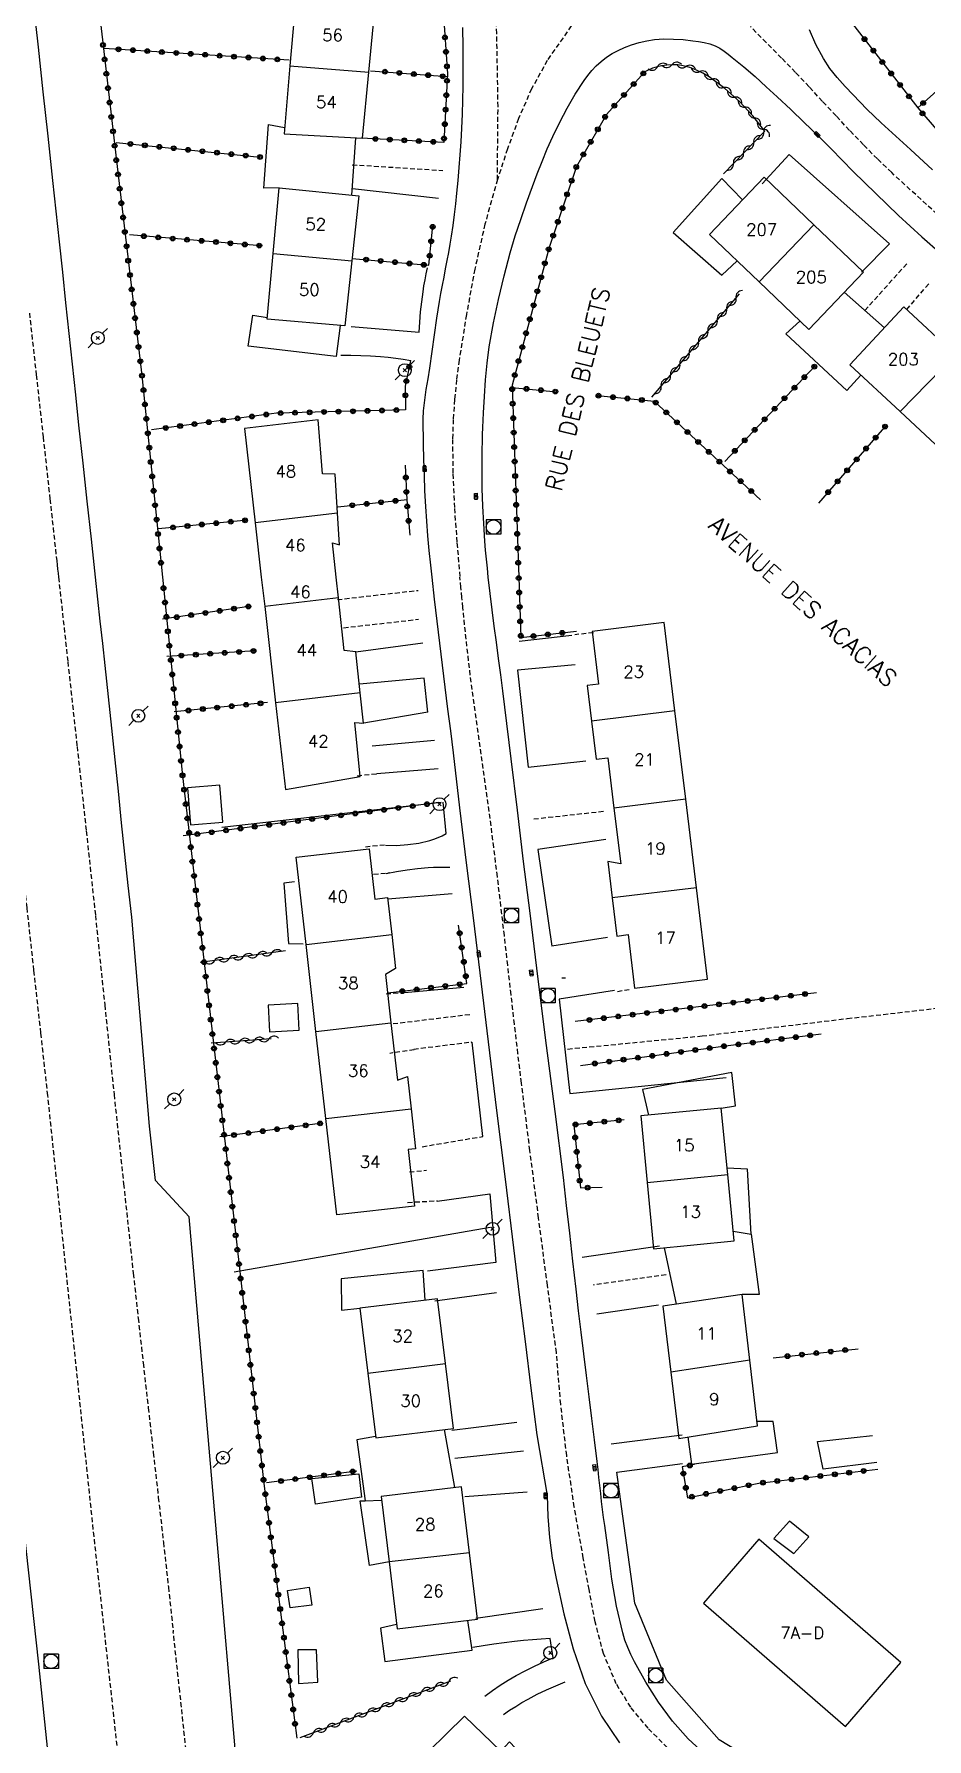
# Model space of a CAD drawing. Header units: millimetres. Extents: x 169000 to 170000, y 125999 to 127000.
# Drawn here: x 169599.2 to 169691.7, y 126550.6 to 126727.3 of the extents above; entities that cross this region are included whole.
import ezdxf
from ezdxf.enums import TextEntityAlignment as Align

# ---------------------------------------------------------------- set-up
doc = ezdxf.new("R2010")
doc.units = ezdxf.units.MM
doc.linetypes.add('DASHED', pattern=[0.75, 0.5, -0.25])
doc.layers.get('0').update_dxf_attribs({"linetype": 'CONTINUOUS'})
for name, color, linetype in [('W0001', 6, 'DASHED'), ('W0008', 7, 'CONTINUOUS'), ('W0014', 7, 'CONTINUOUS'), ('W0017', 7, 'CONTINUOUS'), ('W0070', 7, 'DASHED'), ('W0101', 7, 'CONTINUOUS'), ('W0104', 1, 'CONTINUOUS'), ('W0112', 1, 'DASHED'), ('W0310', 3, 'CONTINUOUS'), ('W0323', 7, 'CONTINUOUS'), ('W0330', 7, 'CONTINUOUS'), ('W0333', 7, 'CONTINUOUS'), ('W0401', 7, 'CONTINUOUS'), ('W0420', 7, 'CONTINUOUS'), ('W0473', 7, 'CONTINUOUS'), ('W0989', 7, 'CONTINUOUS'), ('W0991', 7, 'CONTINUOUS'), ('W1102', 7, 'CONTINUOUS')]:
    doc.layers.add(name, color=color, linetype=linetype)
doc.styles.get("Standard").update_dxf_attribs({"font": 'romans.shx', "width": 0.85})

# ---------------------------------------------------------------- blocks, each defined once
blk = doc.blocks.new('T401')
for p, q in [((-0.3, 0.3), (0, 0.3)), ((-0.3, -0.25), (-0.3, 0.3)), ((-0.3, 0.15), (0, 0.15)), ((-0.3, 0), (0, 0)), ((0, 0.3), (0, -0.25)), ((-0.3, -0.15), (0, -0.15)), ((-0.3, -0.25), (-0.3, -0.3)), ((-0.3, -0.3), (0, -0.3)), ((0, -0.3), (0, -0.25))]:
    blk.add_line(p, q)
blk = doc.blocks.new('T420')
for p, q in [((0.75, 0.75), (-0.75, 0.75)), ((-0.75, 0.75), (-0.75, -0.75)), ((0.75, 0.75), (0.75, -0.75)), ((0.75, -0.75), (-0.75, -0.75))]:
    blk.add_line(p, q)
blk.add_ellipse((0, 0), major_axis=(-0.53, 0.53), ratio=1, start_param=3.926991, end_param=10.210176)
blk = doc.blocks.new('T473')
for p, q in [((-0.166667, 0.166667), (0.166667, -0.166667)), ((-0.166667, -0.166667), (0.166667, 0.166667)), ((0.500001, 0.500001), (1.000002, 1.000002)), ((-1.000002, -1.000002), (-0.500001, -0.500001))]:
    blk.add_line(p, q)
blk.add_ellipse((0, 0), major_axis=(0.471405, 0.471405), ratio=1, start_param=5.4977871438, end_param=11.780972451)
blk = doc.blocks.new('t323o')
at = {"color": 0, "linetype": 'Continuous'}
for radius in [0.25, 0.15]:
    blk.add_circle((0, 0), radius, dxfattribs=at)
blk = doc.blocks.new('t310o')
at = {"color": 0, "linetype": 'Continuous'}
for centre, start, end in [((-0.5, 0.38), 216.8699, 323.1304), ((0.5, -0.37), 36.8699, 143.1303)]:
    blk.add_arc(centre, 0.625, start, end, dxfattribs=at)

msp = doc.modelspace()

# ---------------------------------------------------------------- linework, layer by layer
at = {"layer": 'W0001'}
for points in [[(169647.25, 126712.21), (169647.32, 126719.78), (169647.19, 126727.35), (169646.85, 126734.92), (169646.32, 126742.47), (169646.02, 126745.62), (169645.64, 126748.76), (169645.2, 126751.89), (169644.72, 126755.01), (169644.23, 126758.13), (169643.75, 126761.25), (169643.3, 126764.37), (169642.9, 126767.51), (169642.36, 126772.2), (169641.86, 126776.9), (169641.4, 126781.61), (169640.98, 126786.32)], [(169663.68, 126737.77), (169660.72, 126734.62), (169657.74, 126731.46), (169654.91, 126728.14), (169652.41, 126724.56), (169650.79, 126721.61), (169649.44, 126718.53), (169648.29, 126715.39), (169647.25, 126712.21)], [(169692.8, 126708.63), (169688.1, 126712.93), (169686.62, 126714.36), (169685.17, 126715.82), (169683.74, 126717.31), (169682.34, 126718.81), (169680.94, 126720.32), (169679.54, 126721.83), (169678.13, 126723.32), (169676.7, 126724.8), (169673.47, 126728.07)], [(169647.25, 126712.21), (169645.96, 126707.6), (169644.91, 126702.93), (169644.04, 126698.22), (169643.29, 126693.5), (169643.02, 126691.46), (169642.81, 126689.41), (169642.67, 126687.35), (169642.6, 126685.29), (169642.64, 126681.71), (169642.8, 126678.13), (169643.06, 126674.56), (169643.37, 126671)], [(169598.76, 126698.38), (169599.47, 126691.96), (169600.18, 126685.54), (169600.89, 126679.12), (169601.59, 126672.7), (169601.64, 126672.27), (169601.69, 126671.85), (169601.73, 126671.42), (169601.78, 126671)], [(169609.33, 126536.5), (169605.46, 126571.57), (169600.67, 126617.28), (169600.67, 126617.28), (169599.95, 126623.77), (169599.23, 126630.27), (169598.52, 126636.76), (169597.8, 126643.25), (169597.42, 126646.72), (169597.03, 126650.19), (169596.63, 126653.66), (169596.24, 126657.12), (169595.84, 126660.59), (169595.46, 126664.06), (169595.08, 126667.53), (169594.72, 126671)], [(169601.78, 126671), (169602.74, 126662.23), (169603.7, 126653.47), (169604.65, 126644.7), (169605.6, 126635.94), (169605.6, 126635.94), (169606.56, 126626.67), (169607.53, 126617.39), (169608.52, 126608.13), (169609.52, 126598.86), (169610.03, 126594.21), (169610.55, 126589.56), (169611.07, 126584.91), (169611.6, 126580.27), (169612.12, 126575.62), (169612.65, 126570.97), (169613.16, 126566.33), (169613.67, 126561.68)], [(169664.85, 126549.7), (169662.86, 126551.7), (169661.07, 126553.89), (169659.57, 126556.3), (169658.24, 126559.45), (169657.37, 126562.75), (169656.75, 126566.08), (169656.15, 126569.37), (169655.21, 126574.65), (169654.43, 126579.96), (169653.81, 126585.29), (169653.36, 126590.64), (169653.37, 126590.64), (169652.43, 126597.62), (169651.52, 126604.6), (169650.62, 126611.58), (169649.75, 126618.57), (169649.38, 126621.62), (169649.02, 126624.68), (169648.67, 126627.73), (169648.32, 126630.79), (169647.97, 126633.85), (169647.62, 126636.9), (169647.25, 126639.96), (169646.88, 126643.01), (169646.5, 126645.99), (169646.09, 126648.96), (169645.67, 126651.93), (169645.25, 126654.91), (169644.83, 126657.88), (169644.44, 126660.86), (169644.09, 126663.84), (169643.77, 126666.82), (169643.67, 126667.87), (169643.57, 126668.91), (169643.47, 126669.96), (169643.37, 126671)], [(169619.8, 126504.38), (169619.56, 126506.45), (169619.33, 126508.53), (169619.1, 126510.61), (169618.87, 126512.68), (169618.21, 126518.81), (169617.56, 126524.93), (169616.91, 126531.05), (169616.27, 126537.18), (169615.63, 126543.31), (169614.99, 126549.43), (169614.34, 126555.55), (169613.67, 126561.68)]]:
    msp.add_lwpolyline(points, dxfattribs=at)
at = {"layer": 'W0008'}
for points in [[(169605.61, 126671), (169605.18, 126674.94), (169604.75, 126678.87), (169604.33, 126682.81), (169603.9, 126686.75), (169603.56, 126689.92), (169603.22, 126693.09), (169602.89, 126696.26), (169602.55, 126699.43), (169602.21, 126702.6), (169601.88, 126705.77), (169601.54, 126708.94), (169601.2, 126712.11), (169600.7, 126716.72), (169600.19, 126721.32), (169599.69, 126725.93), (169599.18, 126730.53)], [(169590.73, 126671), (169591.12, 126667.74), (169591.5, 126664.48), (169591.87, 126661.22), (169592.24, 126657.96), (169593.48, 126647.62), (169594.1, 126640.17), (169590.79, 126639.74), (169593.53, 126614.33), (169596.57, 126587.04), (169599.71, 126558.36), (169601.62, 126540.07), (169601.92, 126533), (169602.1, 126526.73), (169601.92, 126519.31), (169601.32, 126512.29), (169599.36, 126505.55), (169595.13, 126500.81), (169594.8, 126500.78)], [(169623.09, 126514.81), (169615.3, 126604.71), (169615.3, 126604.71), (169615.3, 126604.71), (169615.3, 126604.71), (169611.82, 126608.48), (169611.22, 126614.12), (169609.36, 126635.78), (169609.01, 126639.04), (169608.66, 126642.3), (169608.32, 126645.56), (169607.98, 126648.82), (169607.64, 126652.08), (169607.3, 126655.34), (169606.95, 126658.6), (169606.6, 126661.86), (169606.36, 126664.14), (169606.11, 126666.43), (169605.86, 126668.71), (169605.61, 126671)]]:
    msp.add_lwpolyline(points, dxfattribs=at)
at = {"layer": 'W0014'}
for points in [[(169643.62, 126727.98), (169643.66, 126725.95), (169643.68, 126723.91), (169643.67, 126721.88), (169643.64, 126720.44), (169643.59, 126719), (169643.53, 126717.55), (169643.45, 126716.11), (169643.37, 126714.78), (169643.27, 126713.45), (169643.16, 126712.13), (169643.03, 126710.8), (169642.91, 126709.69), (169642.78, 126708.58), (169642.63, 126707.47), (169642.47, 126706.36), (169642.33, 126705.51), (169642.18, 126704.66), (169642.02, 126703.81), (169641.85, 126702.96), (169641.69, 126702.11), (169641.52, 126701.26), (169641.37, 126700.41), (169641.22, 126699.56), (169640.95, 126697.84), (169640.7, 126696.12), (169640.46, 126694.4), (169640.21, 126692.68), (169640.04, 126691.57), (169639.85, 126690.47), (169639.69, 126689.36), (169639.57, 126688.24), (169639.54, 126687.38), (169639.54, 126686.52), (169639.56, 126685.67), (169639.57, 126684.81), (169639.6, 126683.19), (169639.65, 126681.57), (169639.7, 126679.95), (169639.79, 126678.33), (169639.89, 126676.8), (169640.02, 126675.28), (169640.16, 126673.76), (169640.32, 126672.24), (169640.35, 126671.93), (169640.38, 126671.62), (169640.42, 126671.31), (169640.45, 126671)], [(169692.34, 126713.21), (169690.04, 126715.34), (169688.53, 126716.72), (169687.02, 126718.1), (169685.54, 126719.51), (169684.11, 126720.98), (169683.28, 126721.87), (169682.47, 126722.78), (169681.71, 126723.73), (169681.03, 126724.75), (169680.24, 126726.22), (169679.59, 126727.75)], [(169646.31, 126671), (169646.21, 126671.93), (169646.12, 126672.87), (169646.03, 126673.8), (169645.95, 126674.74), (169645.83, 126676.56), (169645.74, 126678.38), (169645.68, 126680.2), (169645.66, 126682.02), (169645.66, 126682.77), (169645.66, 126683.52), (169645.67, 126684.27), (169645.69, 126685.03), (169645.72, 126685.78), (169645.74, 126686.53), (169645.78, 126687.28), (169645.82, 126688.03), (169645.92, 126689.74), (169646.03, 126691.46), (169646.18, 126693.18), (169646.4, 126694.88), (169646.83, 126697.35), (169647.35, 126699.79), (169647.94, 126702.22), (169648.58, 126704.63), (169649.1, 126706.37), (169649.67, 126708.09), (169650.27, 126709.79), (169650.89, 126711.49), (169651.38, 126712.8), (169651.88, 126714.1), (169652.41, 126715.4), (169652.99, 126716.67), (169653.72, 126718.16), (169654.49, 126719.63), (169655.32, 126721.08), (169656.24, 126722.47), (169656.63, 126723), (169657.04, 126723.52), (169657.5, 126724.01), (169657.99, 126724.46), (169658.55, 126724.89), (169659.15, 126725.27), (169659.77, 126725.6), (169660.41, 126725.89), (169661.16, 126726.18), (169661.93, 126726.41), (169662.72, 126726.59), (169663.52, 126726.72), (169664.51, 126726.79), (169665.51, 126726.78), (169666.51, 126726.72), (169667.5, 126726.61), (169668.09, 126726.53), (169668.67, 126726.43), (169669.25, 126726.28), (169669.81, 126726.08), (169670.29, 126725.83), (169670.74, 126725.53), (169671.17, 126725.21), (169671.59, 126724.88), (169672.79, 126723.91), (169673.95, 126722.89), (169675.09, 126721.84), (169676.22, 126720.79), (169677.64, 126719.46), (169679.05, 126718.12), (169680.44, 126716.77), (169681.82, 126715.4)], [(169677.49, 126714.81), (169687.86, 126705.56)], [(169681.82, 126715.4), (169684.12, 126713.06), (169686.45, 126710.76), (169688.82, 126708.5), (169691.23, 126706.28), (169695.15, 126702.82), (169699.15, 126699.45), (169703.18, 126696.12), (169707.23, 126692.81), (169709.62, 126690.88), (169712.02, 126688.96), (169714.44, 126687.06), (169716.86, 126685.17), (169719.28, 126683.28), (169721.69, 126681.38), (169724.09, 126679.45), (169726.47, 126677.5), (169728.41, 126675.89), (169730.34, 126674.27), (169732.27, 126672.65), (169734.18, 126671)], [(169639.15, 126696.4), (169639.22, 126697.44), (169639.3, 126698.49), (169639.42, 126699.53), (169639.55, 126700.57), (169639.64, 126701.2), (169639.75, 126701.82), (169639.87, 126702.45), (169640, 126703.07)], [(169640.45, 126671), (169640.7, 126668.72), (169640.97, 126666.44), (169641.24, 126664.17), (169641.52, 126661.89), (169641.81, 126659.62), (169642.09, 126657.34), (169642.38, 126655.07), (169642.66, 126652.79), (169643.34, 126647.09), (169644.03, 126641.39), (169644.73, 126635.69), (169645.42, 126629.99), (169646.29, 126622.86), (169647.17, 126615.74), (169648.05, 126608.61), (169648.93, 126601.48), (169649.52, 126596.64), (169650.12, 126591.79), (169650.72, 126586.95), (169651.32, 126582.11)], [(169654.11, 126608.79), (169653.23, 126615.64), (169652.35, 126622.48), (169651.49, 126629.33), (169650.63, 126636.18), (169649.97, 126641.52), (169649.32, 126646.85), (169648.67, 126652.19), (169648.02, 126657.52), (169647.81, 126659.21), (169647.59, 126660.89), (169647.37, 126662.57), (169647.14, 126664.26), (169646.92, 126665.94), (169646.7, 126667.63), (169646.5, 126669.31), (169646.31, 126671)], [(169649.33, 126661.37), (169650.44, 126651.33)], [(169641.94, 126644.45), (169641.62, 126647.69)], [(169651.45, 126642.77), (169652.89, 126632.76)], [(169653.66, 126627.26), (169654.77, 126617.48)], [(169645.74, 126613.04), (169644.62, 126622.82)], [(169668.67, 126549.1), (169667.01, 126550.61), (169665.38, 126552.44), (169663.94, 126554.42), (169662.64, 126556.49), (169661.45, 126558.6), (169661.08, 126559.33), (169660.76, 126560.07), (169660.47, 126560.83), (169660.23, 126561.61), (169659.58, 126564.35), (169659.11, 126567.14), (169658.75, 126569.93), (169658.37, 126572.71), (169658.26, 126573.54), (169658.15, 126574.37), (169658.05, 126575.2), (169657.96, 126576.03), (169657.87, 126576.86), (169657.77, 126577.69), (169657.68, 126578.52), (169657.58, 126579.35), (169657.31, 126581.58), (169657.04, 126583.82), (169656.76, 126586.05), (169656.49, 126588.28), (169656.21, 126590.51), (169655.94, 126592.74), (169655.67, 126594.98), (169655.41, 126597.21), (169655.07, 126600.1), (169654.75, 126603), (169654.42, 126605.89), (169654.11, 126608.79)], [(169646.48, 126607.09), (169647.09, 126599.97)], [(169651.32, 126582.11), (169652.41, 126575.81)], [(169652.41, 126575.81), (169652.47, 126573.65), (169652.64, 126571.49), (169652.93, 126569.34), (169653.33, 126567.22), (169654.15, 126563.57), (169655.1, 126559.93), (169656.35, 126556.35), (169658.04, 126552.96), (169659.9, 126550.18)]]:
    msp.add_lwpolyline(points, dxfattribs=at)
at = {"layer": 'W0017'}
for points in [[(169674.68, 126711.76), (169677.49, 126714.81)], [(169632.24, 126711.28), (169641.14, 126710.29)], [(169687.86, 126705.56), (169684.99, 126702.62)], [(169632.11, 126696.98), (169639.15, 126696.4)], [(169631.04, 126694.01), (169632.07, 126694.01), (169633.09, 126693.99), (169634.11, 126693.94), (169635.14, 126693.87), (169635.92, 126693.8), (169636.71, 126693.71), (169637.49, 126693.6), (169638.27, 126693.47)], [(169632.59, 126663.26), (169639.52, 126664.19)], [(169654.96, 126664.96), (169649.51, 126664.35)], [(169655.3, 126661.93), (169649.33, 126661.37)], [(169640.03, 126657.02), (169639.65, 126660.55), (169632.96, 126659.91)], [(169640.03, 126657.02), (169633.2, 126655.85)], [(169634.26, 126653.51), (169640.72, 126654.12)], [(169634.76, 126650.64), (169641.12, 126651.17)], [(169650.44, 126651.33), (169656.42, 126651.97)], [(169641.43, 126647.66), (169618.69, 126645.06)], [(169635.64, 126643.23), (169636.8, 126643.21), (169637.96, 126643.29), (169639.11, 126643.45), (169640.24, 126643.7), (169640.68, 126643.84), (169641.12, 126644.01), (169641.54, 126644.21), (169641.94, 126644.45)], [(169658.49, 126643.81), (169651.45, 126642.77)], [(169635.72, 126640.28), (169636.8, 126640.49), (169637.89, 126640.67), (169638.98, 126640.81), (169640.08, 126640.91), (169640.64, 126640.95), (169641.19, 126640.96), (169641.75, 126640.96), (169642.31, 126640.94)], [(169635.91, 126637.65), (169642.55, 126638.23)], [(169652.89, 126632.78), (169658.65, 126633.69)], [(169637.63, 126627.97), (169643.77, 126628.5)], [(169659.4, 126628.16), (169653.66, 126627.26)], [(169654.77, 126617.48), (169670.96, 126619.15)], [(169641.01, 126606.34), (169646.48, 126607.09)], [(169656.04, 126600.54), (169664.03, 126601.7)], [(169647.09, 126599.97), (169640, 126599.09)], [(169640.77, 126596.01), (169647.17, 126596.86)], [(169657.55, 126594.67), (169663.95, 126595.59)], [(169642.53, 126582.59), (169649.26, 126583.42)], [(169642.83, 126579.71), (169649.95, 126580.44)], [(169666.4, 126582.07), (169659.03, 126581.14)], [(169659.64, 126578.26), (169666.44, 126579.16)], [(169643.86, 126575.74), (169650.35, 126576.21)], [(169645.02, 126563.11), (169651.96, 126564.13)], [(169652.73, 126560.99), (169651.8, 126560.94), (169650.88, 126560.87), (169649.95, 126560.79), (169649.02, 126560.69), (169647.94, 126560.56), (169646.87, 126560.42), (169645.79, 126560.25), (169644.72, 126560.07)], [(169653.04, 126559.01), (169652.72, 126560.99)], [(169645.95, 126555.04), (169646.73, 126555.61), (169647.54, 126556.16), (169648.36, 126556.67), (169649.2, 126557.16), (169650.13, 126557.67), (169651.09, 126558.15), (169652.05, 126558.59), (169653.04, 126559.01)], [(169647.89, 126553.14), (169648.51, 126553.57), (169649.15, 126553.97), (169649.79, 126554.36), (169650.45, 126554.73), (169651.38, 126555.22), (169652.33, 126555.68), (169653.29, 126556.11), (169654.26, 126556.52)]]:
    msp.add_lwpolyline(points, dxfattribs=at)
at = {"layer": 'W0070'}
msp.add_lwpolyline([(169654.53, 126622.1), (169668.46, 126623.46), (169683.5, 126625.26), (169693.94, 126626.46), (169705.85, 126630.1), (169713.47, 126634.06), (169720.14, 126638.47), (169732.66, 126648.7), (169744.67, 126658.61)], dxfattribs=at)
at = {"layer": 'W0101'}
for points in [[(169633.94, 126723.36), (169634.6, 126730.22), (169626.37, 126731.02), (169625.76, 126723.99)], [(169625.76, 126723.99), (169625.15, 126716.96)], [(169625.15, 126716.96), (169633.28, 126716.49), (169633.94, 126723.36)], [(169624.02, 126704.54), (169624.64, 126711.36)], [(169624.64, 126711.36), (169632.88, 126710.53), (169632.16, 126703.8)], [(169674.36, 126701.6), (169669.22, 126706.52), (169674.89, 126712.45)], [(169674.89, 126712.45), (169680.03, 126707.53)], [(169680.03, 126707.53), (169685.17, 126702.62), (169679.51, 126696.69), (169674.36, 126701.6)], [(169632.16, 126703.8), (169631.44, 126697.06), (169623.39, 126697.73), (169624.02, 126704.54)], [(169688.98, 126688.16), (169683.77, 126693), (169689.37, 126699.03)], [(169689.37, 126699.03), (169694.73, 126694.05)], [(169694.73, 126694.05), (169699.79, 126689.36), (169694.19, 126683.32), (169688.98, 126688.16)], [(169630.68, 126677.64), (169630.43, 126681.68), (169629.13, 126681.73), (169628.68, 126687.31), (169621.05, 126686.41)], [(169621.05, 126686.41), (169622.16, 126676.63)], [(169630.55, 126671), (169630.17, 126674.55), (169630.88, 126674.37), (169630.68, 126677.64)], [(169622.16, 126676.63), (169622.79, 126671)], [(169622.79, 126671), (169623.14, 126667.96)], [(169630.78, 126668.87), (169630.55, 126671)], [(169633.04, 126659.03), (169632.59, 126663.26), (169631.36, 126663.42), (169630.78, 126668.87)], [(169623.14, 126667.96), (169624.26, 126657.99)], [(169657.06, 126665.39), (169657.73, 126659.91), (169656.55, 126659.77), (169656.99, 126656.09)], [(169665.65, 126657.14), (169664.54, 126666.3), (169657.06, 126665.39)], [(169624.26, 126657.99), (169625.28, 126648.99), (169633.04, 126650.35), (169632.48, 126655.93), (169633.38, 126655.87), (169633.04, 126659.03)], [(169666.77, 126647.98), (169665.65, 126657.14)], [(169656.99, 126656.09), (169657.47, 126652.13), (169658.7, 126652.28), (169659.33, 126647.08)], [(169667.88, 126638.82), (169666.77, 126647.98)], [(169659.33, 126647.08), (169660.03, 126641.3), (169658.68, 126641.52), (169659.13, 126637.76)], [(169627.42, 126632.95), (169626.39, 126641.98), (169633.97, 126642.84)], [(169633.97, 126642.84), (169634.56, 126637.64), (169635.86, 126637.79), (169636.3, 126633.96)], [(169659.13, 126637.76), (169659.61, 126633.81), (169660.79, 126633.96), (169661.46, 126628.42), (169669.03, 126629.34), (169667.88, 126638.82)], [(169636.3, 126633.96), (169636.7, 126630.45), (169635.64, 126629.83), (169636.22, 126624.8)], [(169628.44, 126623.92), (169627.42, 126632.95)], [(169636.22, 126624.8), (169636.89, 126618.88), (169637.92, 126619.26), (169638.31, 126615.9)], [(169629.47, 126614.89), (169628.44, 126623.92)], [(169638.31, 126615.9), (169638.78, 126611.76), (169637.99, 126611.67), (169638.65, 126605.81), (169630.61, 126604.9), (169629.47, 126614.89)], [(169671.11, 126609.09), (169670.45, 126615.97), (169662.11, 126615.17)], [(169662.11, 126615.17), (169662.77, 126608.28)], [(169662.77, 126608.28), (169663.44, 126601.4), (169671.78, 126602.21), (169671.11, 126609.09)], [(169673.42, 126589.85), (169672.62, 126596.65), (169664.39, 126595.45)], [(169641.89, 126589.5), (169641.06, 126596.22), (169633, 126595.23), (169633.83, 126588.51)], [(169664.39, 126595.45), (169665.22, 126588.6)], [(169642.71, 126582.77), (169641.89, 126589.5)], [(169665.22, 126588.6), (169666.05, 126581.74), (169674.21, 126583.06), (169673.42, 126589.85)], [(169633.83, 126588.51), (169634.65, 126581.79), (169642.71, 126582.77)], [(169644.35, 126569.87), (169643.53, 126576.74), (169635.2, 126575.73), (169636.02, 126568.94)], [(169645.18, 126563), (169644.35, 126569.87)], [(169636.02, 126568.94), (169636.86, 126562), (169645.18, 126563)], [(169650.91, 126547.73), (169648.49, 126550.31), (169647.6, 126549.34), (169643.83, 126552.96), (169638.29, 126547.5)]]:
    msp.add_lwpolyline(points, dxfattribs=at)
msp.add_lwpolyline([(169668.6, 126564.68), (169683.32, 126551.9), (169689.06, 126558.51), (169674.33, 126571.29)], close=True, dxfattribs=at)
at = {"layer": 'W0104'}
for points in [[(169624.64, 126711.36), (169623.05, 126711.33), (169623.52, 126717.92), (169625.2, 126717.6)], [(169632.55, 126716.53), (169632.12, 126710.61)], [(169672.64, 126710.1), (169670.5, 126712.31), (169665.46, 126706.73), (169670.5, 126702.32), (169672.08, 126703.79)], [(169683.19, 126700.54), (169687.34, 126696.84)], [(169630.96, 126697.1), (169630.54, 126693.87), (169621.42, 126694.94), (169621.9, 126698.15), (169623.41, 126697.92)], [(169678.6, 126697.55), (169677.15, 126696.24), (169683.45, 126690.34), (169684.91, 126691.94)], [(169626.23, 126639.43), (169625.12, 126639.29), (169625.6, 126633.05), (169627.14, 126633.02)], [(169654.29, 126629.45), (169653.94, 126629.43)], [(169670.45, 126615.97), (169671.92, 126616.2), (169671.55, 126619.67), (169662.28, 126617.9), (169662.9, 126615.24)], [(169673.55, 126602.91), (169673.16, 126609.66), (169671.05, 126609.75)], [(169671.68, 126603.24), (169673.55, 126602.91), (169674.36, 126596.65), (169672.62, 126596.65)], [(169664.53, 126601.51), (169665.76, 126595.65)], [(169639.78, 126596.06), (169639.55, 126599.14), (169631.07, 126598.29), (169631.1, 126595.02), (169633, 126595.23)], [(169641.73, 126582.65), (169642.79, 126576.65)], [(169666.97, 126581.89), (169667.36, 126579.06), (169676.28, 126580.27), (169675.83, 126583.49), (169674.16, 126583.5)], [(169634.63, 126581.94), (169632.69, 126581.59), (169633.55, 126575.27), (169635.25, 126575.36)], [(169686.56, 126579.24), (169681.01, 126578.54), (169680.4, 126581.43), (169686.1, 126582.06)], [(169636.02, 126568.94), (169633.99, 126568.58), (169633.04, 126575.28), (169633.55, 126575.27)], [(169636.8, 126562.46), (169635.14, 126562.06), (169635.6, 126558.62), (169644.65, 126559.79), (169644.18, 126562.88)]]:
    msp.add_lwpolyline(points, dxfattribs=at)
for points in [[(169615.47, 126645.32), (169618.82, 126645.62), (169618.49, 126649.46), (169615.14, 126649.16), (169615.47, 126645.32)], [(169623.63, 126623.88), (169626.71, 126624.04), (169626.57, 126626.82), (169623.49, 126626.66), (169623.63, 126623.88)], [(169633.18, 126575.67), (169628.41, 126574.94), (169628.04, 126577.59), (169632.89, 126578.08)], [(169677.95, 126569.8), (169679.53, 126571.54), (169677.51, 126573.16), (169675.89, 126571.36)], [(169628.01, 126564.46), (169625.77, 126564.19), (169625.5, 126565.99), (169627.76, 126566.31)], [(169628.52, 126559.83), (169626.56, 126559.82), (169626.64, 126556.33), (169628.64, 126556.49)]]:
    msp.add_lwpolyline(points, close=True, dxfattribs=at)
at = {"layer": 'W0112'}
for points in [[(169632.21, 126713.75), (169641.59, 126713.16)], [(169685.32, 126698.64), (169689.69, 126703.52)], [(169689.66, 126698.74), (169691.98, 126701.45)], [(169630.67, 126668.68), (169639.04, 126669.64)], [(169631.31, 126665.76), (169639.07, 126666.64)], [(169657.19, 126665.25), (169655.28, 126665.04)], [(169632.72, 126650.43), (169634.82, 126650.64)], [(169658.23, 126646.71), (169650.97, 126645.91)], [(169633.57, 126643.07), (169635.67, 126643.28)], [(169634.42, 126640.22), (169636.07, 126640.38)], [(169660.91, 126628.24), (169659.48, 126628)], [(169635.72, 126627.81), (169637.66, 126628)], [(169636.44, 126624.73), (169644.38, 126625.69)], [(169638.59, 126622.1), (169644.65, 126622.84)], [(169638.64, 126622.02), (169636.12, 126621.65)], [(169639.47, 126611.98), (169645.74, 126613.04)], [(169638.14, 126609.37), (169639.92, 126609.53)], [(169637.95, 126606.21), (169641.04, 126606.37)], [(169664.72, 126598.7), (169657.17, 126597.64)]]:
    msp.add_lwpolyline(points, dxfattribs=at)
at = {"layer": 'W0310'}
for points in [[(169674.97, 126717.23), (169673.72, 126718.83), (169672.33, 126720.31), (169670.81, 126721.66), (169669.18, 126722.86), (169668.55, 126723.24), (169667.89, 126723.56), (169667.2, 126723.82), (169666.49, 126724.01), (169665.94, 126724.09), (169665.37, 126724.11), (169664.81, 126724.08), (169664.26, 126724.01), (169663.79, 126723.9), (169663.33, 126723.75), (169662.88, 126723.57), (169662.45, 126723.34)], [(169670.66, 126712.82), (169674.97, 126717.23)], [(169663.25, 126689.65), (169672.34, 126700.36)], [(169625.28, 126632.28), (169616.46, 126631.06)], [(169623.82, 126623.16), (169617.6, 126622.71)], [(169642.39, 126556.6), (169626.77, 126550.7)]]:
    msp.add_lwpolyline(points, dxfattribs=at)
at = {"layer": 'W0323'}
for points in [[(169636.33, 126779.22), (169634.66, 126781.77), (169632.74, 126783.02), (169619.41, 126781.43), (169600.03, 126779.57), (169605.11, 126737.16), (169607.77, 126714.17), (169610.42, 126691.91), (169612.54, 126671)], [(169687.91, 126737.11), (169682.12, 126730.86), (169690.81, 126719.65)], [(169709.38, 126735.98), (169705.16, 126732.51), (169690.81, 126719.65), (169699.44, 126709.6), (169717.67, 126724.3), (169720.51, 126726.69)], [(169634.71, 126730.25), (169641.62, 126729.72), (169642.07, 126723.18), (169641.7, 126716.06), (169633.12, 126716.51)], [(169625.68, 126724.59), (169606.49, 126725.81)], [(169634.1, 126723.5), (169642.06, 126722.89)], [(169662.45, 126723.32), (169658.55, 126718.96), (169655.44, 126713.56), (169652.62, 126705.19), (169648.77, 126690.9), (169649.46, 126671)], [(169607.74, 126716.06), (169622.67, 126714.55)], [(169622.78, 126705.35), (169609.12, 126706.47)], [(169632.16, 126704.05), (169640.13, 126703.33), (169640.56, 126707.42)], [(169638.25, 126693.45), (169637.71, 126690.79), (169637.74, 126688.35)], [(169670.82, 126683), (169680.15, 126692.89)], [(169648.78, 126690.68), (169653.39, 126690.23)], [(169637.74, 126688.35), (169624.37, 126688), (169611.41, 126686.27)], [(169657.61, 126689.82), (169663.49, 126689.25), (169674.51, 126679.03)], [(169680.54, 126678.68), (169687.59, 126686.8)], [(169637.71, 126682.63), (169637.85, 126679.02), (169638.19, 126675.35)], [(169630.73, 126678.3), (169637.9, 126679.05)], [(169621.35, 126676.92), (169612.15, 126676.02)], [(169612.54, 126671), (169614.62, 126650.43), (169620.07, 126603.34), (169623.1, 126576.79), (169626.47, 126550.67)], [(169649.46, 126671), (169649.67, 126664.75), (169655.46, 126665.41)], [(169621.48, 126667.96), (169612.55, 126666.64)], [(169622.17, 126663.37), (169613, 126662.78)], [(169623.42, 126658), (169613.75, 126657.04)], [(169641.19, 126647.64), (169614.68, 126644.18)], [(169635.91, 126627.92), (169644.09, 126628.9), (169643.21, 126634.94)], [(169680.32, 126627.94), (169655.3, 126624.94)], [(169655.86, 126620.4), (169670.9, 126622.42), (169680.8, 126623.66)], [(169629.13, 126614.42), (169618.48, 126612.99)], [(169660.38, 126614.77), (169655.17, 126614.26), (169655.86, 126607.7), (169658.1, 126607.8)], [(169675.82, 126590.11), (169684.62, 126591.04)], [(169667.68, 126579.04), (169666.41, 126578.79), (169666.94, 126575.6), (169674.34, 126577.11), (169686.68, 126578.54)], [(169632.69, 126578.36), (169623.34, 126577.14)]]:
    msp.add_lwpolyline(points, dxfattribs=at)
at = {"layer": 'W0330'}
msp.add_lwpolyline([(169646.51, 126603.61), (169619.96, 126598.98)], dxfattribs=at)
at = {"layer": 'W0333'}
msp.add_lwpolyline([(169784.71, 126588.8), (169786.41, 126583.11), (169786.72, 126573.7), (169782.56, 126564.32), (169777.44, 126559.3), (169772.27, 126556.89), (169763.47, 126554.01), (169755.7, 126552.11), (169743.61, 126548.75), (169736.65, 126547.49), (169725.05, 126545.23), (169713.39, 126544.57), (169703.32, 126544.54), (169694.41, 126544.54), (169684.47, 126544.62), (169676.77, 126546.52), (169670.23, 126550.51), (169664.77, 126556.7), (169661.48, 126564.68), (169660.12, 126574.69), (169659.64, 126578.26)], dxfattribs=at)
at = {"layer": 'W1102'}
for points in [[(169625.76, 126723.99), (169633.94, 126723.36)], [(169674.36, 126701.6), (169680.03, 126707.53)], [(169624.02, 126704.54), (169632.16, 126703.8)], [(169688.98, 126688.16), (169694.73, 126694.05)], [(169630.68, 126677.64), (169622.16, 126676.63)], [(169630.78, 126668.87), (169623.14, 126667.96)], [(169633.04, 126659.03), (169624.26, 126657.99)], [(169665.65, 126657.14), (169656.99, 126656.09)], [(169666.77, 126647.98), (169659.33, 126647.08)], [(169667.88, 126638.82), (169659.13, 126637.76)], [(169627.42, 126632.95), (169636.3, 126633.96)], [(169628.44, 126623.92), (169636.22, 126624.8)], [(169629.47, 126614.89), (169638.31, 126615.9)], [(169662.77, 126608.28), (169671.11, 126609.09)], [(169633.83, 126588.51), (169641.89, 126589.5)], [(169673.42, 126589.85), (169665.22, 126588.6)], [(169644.35, 126569.87), (169636.02, 126568.94)]]:
    msp.add_lwpolyline(points, dxfattribs=at)

# ---------------------------------------------------------------- block references
at = {"layer": 'W0310'}
for p, rotation in [((169663.84, 126723.91), 192.6161373819005), ((169665.32, 126724.11), 183.0130385757642), ((169666.8, 126723.93), 165.4222410998124), ((169668.21, 126723.41), 153.9684590302296), ((169669.49, 126722.63), 143.7265591323182), ((169670.7, 126721.75), 143.7265591323182), ((169671.83, 126720.76), 138.4417987484256), ((169672.9, 126719.71), 133.1570423319267), ((169673.9, 126718.6), 127.872289879571), ((169674.82, 126717.42), 127.872289879571), ((169673.81, 126716.04), 45.69869310141691), ((169674.85, 126717.11), 45.69869310141691), ((169671.71, 126713.89), 45.69869310141691), ((169672.76, 126714.97), 45.69869310141691), ((169671.99, 126699.94), 49.6808911363435), ((169671.01, 126698.8), 49.6808911363435), ((169669.07, 126696.51), 49.6808911363435), ((169670.04, 126697.65), 49.6808911363435), ((169668.1, 126695.37), 49.6808911363435), ((169666.16, 126693.08), 49.6808911363435), ((169667.13, 126694.22), 49.6808911363435), ((169664.22, 126690.79), 49.6808911363435), ((169665.19, 126691.94), 49.6808911363435), ((169617.94, 126631.26), 187.8883471799207), ((169619.43, 126631.47), 187.8883471799207), ((169620.91, 126631.67), 187.8883471799207), ((169622.4, 126631.88), 187.8883471799207), ((169623.88, 126632.08), 187.8883471799207), ((169619.09, 126622.82), 184.1552195632829), ((169620.59, 126622.93), 184.1552195632829), ((169622.09, 126623.04), 184.1552195632829), ((169623.58, 126623.15), 184.1552195632829), ((169639.4, 126555.47), 200.7054367026843), ((169640.8, 126556), 200.7054367026843), ((169642.21, 126556.53), 200.7054367026843), ((169633.79, 126553.35), 200.7054367026843), ((169635.19, 126553.88), 200.7054367026843), ((169636.59, 126554.41), 200.7054367026843), ((169638, 126554.94), 200.7054367026843), ((169629.58, 126551.76), 200.7054367026843), ((169630.98, 126552.29), 200.7054367026843), ((169632.38, 126552.82), 200.7054367026843), ((169628.18, 126551.23), 200.7054367026843)]:
    msp.add_blockref('t310o', p, dxfattribs=dict(at, rotation=rotation))
at = {"layer": 'W0323'}
for p, rotation in [((169641.81, 126726.95), 273.9531760263922), ((169685.29, 126726.76), 307.771444289582), ((169606.38, 126726.16), 276.5945143921268), ((169607.99, 126725.72), 176.3545019333195), ((169609.49, 126725.62), 176.3545019333195), ((169610.98, 126725.53), 176.3545019333195), ((169612.48, 126725.43), 176.3545019333195), ((169613.98, 126725.34), 176.3545019333195), ((169615.47, 126725.24), 176.3545019333195), ((169616.97, 126725.15), 176.3545019333195), ((169618.47, 126725.05), 176.3545019333195), ((169619.96, 126724.95), 176.3545019333195), ((169641.92, 126725.45), 273.9531760263922), ((169686.21, 126725.58), 307.771444289582), ((169606.55, 126724.67), 276.5945143921268), ((169606.73, 126723.18), 276.5945143921268), ((169621.46, 126724.86), 176.3545019333195), ((169622.96, 126724.76), 176.3545019333195), ((169624.45, 126724.67), 176.3545019333195), ((169635.6, 126723.39), 355.583381230972), ((169637.09, 126723.27), 355.583381230972), ((169642.02, 126723.95), 273.9531760263922), ((169662.37, 126723.22), 228.1288139840134), ((169687.13, 126724.39), 307.771444289582), ((169688.05, 126723.21), 307.771444289582), ((169606.9, 126721.69), 276.5945143921268), ((169638.59, 126723.15), 355.583381230972), ((169640.08, 126723.04), 355.583381230972), ((169641.58, 126722.92), 355.583381230972), ((169642.03, 126722.46), 267.0096608931297), ((169661.37, 126722.11), 228.1288139840134), ((169688.97, 126722.02), 307.771444289582), ((169607.07, 126720.2), 276.5945143921268), ((169641.96, 126720.96), 267.0096608931297), ((169659.37, 126719.87), 228.1288139840134), ((169660.37, 126720.99), 228.1288139840134), ((169689.89, 126720.83), 307.771444289582), ((169691.36, 126720.14), 221.8697549245372), ((169607.24, 126718.71), 276.5945143921268), ((169641.8, 126717.96), 267.0096608931297), ((169641.88, 126719.46), 267.0096608931297), ((169658.41, 126718.72), 240.0427971718796), ((169691.3, 126719.07), 310.6885574081087), ((169607.42, 126717.21), 276.5945143921268), ((169634.61, 126716.43), 176.9872152983862), ((169636.11, 126716.36), 176.9872152983862), ((169637.61, 126716.28), 176.9872152983862), ((169639.11, 126716.2), 176.9872152983862), ((169640.61, 126716.12), 176.9872152983862), ((169641.72, 126716.47), 267.0096608931297), ((169656.91, 126716.12), 240.0427971718796), ((169657.66, 126717.42), 240.0427971718796), ((169607.59, 126715.72), 276.5945143921268), ((169609.23, 126715.91), 354.2086676661391), ((169610.72, 126715.76), 354.2086676661391), ((169612.22, 126715.61), 354.2086676661391), ((169613.71, 126715.46), 354.2086676661391), ((169615.2, 126715.3), 354.2086676661391), ((169616.69, 126715.15), 354.2086676661391), ((169618.19, 126715), 354.2086676661391), ((169619.68, 126714.85), 354.2086676661391), ((169621.17, 126714.7), 354.2086676661391), ((169622.66, 126714.55), 354.2086676661391), ((169656.16, 126714.82), 240.0427971718796), ((169607.76, 126714.23), 276.5945143921268), ((169607.94, 126712.75), 276.8050249750041), ((169655.42, 126713.52), 251.4015085485159), ((169608.11, 126711.26), 276.8050249750041), ((169654.94, 126712.1), 251.4015085485159), ((169608.29, 126709.77), 276.8050249750041), ((169653.99, 126709.25), 251.4015085485159), ((169654.47, 126710.68), 251.4015085485159), ((169608.47, 126708.28), 276.8050249750041), ((169640.54, 126707.31), 84.06847073532332), ((169653.51, 126707.83), 251.4015085485159), ((169608.65, 126706.79), 276.8050249750041), ((169610.62, 126706.35), 175.3286186571275), ((169612.11, 126706.22), 175.3286186571275), ((169613.61, 126706.1), 175.3286186571275), ((169615.1, 126705.98), 175.3286186571275), ((169616.6, 126705.86), 175.3286186571275), ((169618.09, 126705.74), 175.3286186571275), ((169619.59, 126705.61), 175.3286186571275), ((169640.39, 126705.82), 84.06847073532332), ((169653.03, 126706.41), 251.4015085485159), ((169608.83, 126705.3), 276.8050249750041), ((169609, 126703.81), 276.8050249750041), ((169621.08, 126705.49), 175.3286186571275), ((169622.58, 126705.37), 175.3286186571275), ((169633.65, 126703.92), 354.8572350142936), ((169635.15, 126703.78), 354.8572350142936), ((169640.23, 126704.32), 84.06847073532332), ((169652.57, 126704.99), 254.9162361955205), ((169609.18, 126702.32), 276.8050249750041), ((169636.64, 126703.65), 354.8572350142936), ((169638.14, 126703.51), 354.8572350142936), ((169639.63, 126703.38), 354.8572350142936), ((169651.78, 126702.09), 254.9162361955205), ((169652.17, 126703.54), 254.9162361955205), ((169609.36, 126700.83), 276.8050249750041), ((169651.39, 126700.64), 254.9162361955205), ((169609.54, 126699.34), 276.8050249750041), ((169651, 126699.19), 254.9162361955205), ((169609.71, 126697.85), 276.8050249750041), ((169650.61, 126697.74), 254.9162361955205), ((169609.89, 126696.36), 276.8050249750041), ((169650.22, 126696.3), 254.9162361955205), ((169610.07, 126694.87), 276.8050249750041), ((169610.25, 126693.38), 276.8050249750041), ((169649.44, 126693.4), 254.9162361955205), ((169649.83, 126694.85), 254.9162361955205), ((169610.43, 126691.89), 275.7796339460878), ((169638.12, 126692.81), 258.6900675277296), ((169649.05, 126691.95), 254.9162361955205), ((169679.06, 126691.73), 46.66372324879433), ((169680.09, 126692.82), 46.66372324879433), ((169610.58, 126690.4), 275.7796339460878), ((169637.72, 126689.85), 270.622742695203), ((169637.82, 126691.33), 258.6900675277296), ((169648.78, 126690.49), 271.9789431722209), ((169650.27, 126690.53), 354.4643237831899), ((169651.76, 126690.39), 354.4643237831899), ((169653.25, 126690.24), 354.4643237831899), ((169657.73, 126689.81), 354.4643237831899), ((169659.23, 126689.66), 354.4643237831899), ((169677, 126689.55), 46.66372324879433), ((169678.03, 126690.64), 46.66372324879433), ((169610.73, 126688.91), 275.7796339460878), ((169623.3, 126687.86), 187.5869533980849), ((169624.79, 126688.01), 181.4804750680979), ((169626.29, 126688.05), 181.4804750680979), ((169627.79, 126688.09), 181.4804750680979), ((169629.29, 126688.13), 181.4804750680979), ((169630.79, 126688.17), 181.4804750680979), ((169632.29, 126688.2), 181.4804750680979), ((169633.79, 126688.24), 181.4804750680979), ((169635.29, 126688.28), 181.4804750680979), ((169636.79, 126688.32), 181.4804750680979), ((169648.83, 126688.99), 271.9789431722209), ((169660.72, 126689.52), 354.4643237831899), ((169662.21, 126689.37), 354.4643237831899), ((169663.65, 126689.1), 317.1801203208014), ((169664.75, 126688.08), 317.1801203208014), ((169675.97, 126688.46), 46.66372324879433), ((169610.88, 126687.42), 275.7796339460878), ((169612.89, 126686.47), 187.5869533980849), ((169614.38, 126686.67), 187.5869533980849), ((169615.87, 126686.87), 187.5869533980849), ((169617.35, 126687.07), 187.5869533980849), ((169618.84, 126687.26), 187.5869533980849), ((169620.33, 126687.46), 187.5869533980849), ((169621.82, 126687.66), 187.5869533980849), ((169648.89, 126687.49), 271.9789431722209), ((169665.85, 126687.06), 317.1801203208014), ((169666.95, 126686.04), 317.1801203208014), ((169673.91, 126686.28), 46.66372324879433), ((169674.94, 126687.37), 46.66372324879433), ((169687.42, 126686.61), 49.03245716600271), ((169611.03, 126685.92), 275.7796339460878), ((169611.18, 126684.43), 275.7796339460878), ((169648.94, 126685.99), 271.9789431722209), ((169648.99, 126684.49), 271.9789431722209), ((169668.05, 126685.02), 317.1801203208014), ((169672.88, 126685.19), 46.66372324879433), ((169685.45, 126684.34), 49.03245716600271), ((169686.44, 126685.47), 49.03245716600271), ((169611.33, 126682.94), 275.7796339460878), ((169649.04, 126682.99), 271.9789431722209), ((169669.15, 126684), 317.1801203208014), ((169670.25, 126682.98), 317.1801203208014), ((169671.85, 126684.1), 46.66372324879433), ((169684.47, 126683.21), 49.03245716600271), ((169611.48, 126681.45), 275.7796339460878), ((169637.76, 126681.33), 272.1055180312216), ((169649.09, 126681.49), 271.9789431722209), ((169671.35, 126681.96), 317.1801203208014), ((169672.45, 126680.95), 317.1801203208014), ((169682.5, 126680.94), 49.03245716600271), ((169683.49, 126682.08), 49.03245716600271), ((169611.63, 126679.95), 275.7796339460878), ((169637.82, 126679.84), 272.1055180312216), ((169649.14, 126679.99), 271.9789431722209), ((169673.55, 126679.93), 317.1801203208014), ((169681.52, 126679.81), 49.03245716600271), ((169611.78, 126678.46), 275.7796339460878), ((169632.22, 126678.46), 5.920625045607328), ((169633.71, 126678.61), 5.920625045607328), ((169635.2, 126678.77), 5.920625045607328), ((169636.69, 126678.92), 5.920625045607328), ((169637.91, 126678.34), 275.3815445840025), ((169649.2, 126678.5), 271.9789431722209), ((169611.94, 126676.97), 275.7796339460878), ((169612.09, 126675.48), 275.7796339460878), ((169613.64, 126676.16), 185.6121978785231), ((169615.14, 126676.31), 185.6121978785231), ((169616.63, 126676.46), 185.6121978785231), ((169618.12, 126676.6), 185.6121978785231), ((169619.62, 126676.75), 185.6121978785231), ((169621.11, 126676.9), 185.6121978785231), ((169638.05, 126676.85), 275.3815445840025), ((169649.25, 126677), 271.9789431722209), ((169649.3, 126675.5), 271.9789431722209), ((169612.24, 126673.98), 275.7796339460878), ((169649.35, 126674), 271.9789431722209), ((169612.39, 126672.49), 275.7796339460878), ((169649.4, 126672.5), 271.9789431722209), ((169649.46, 126670.91), 271.9789431722223), ((169612.65, 126669.87), 275.779633946088), ((169649.51, 126669.42), 271.9789431722223), ((169612.81, 126668.38), 275.779633946088), ((169612.96, 126666.89), 275.779633946088), ((169614.03, 126666.86), 188.4640423385327), ((169615.52, 126667.08), 188.4640423385327), ((169617, 126667.3), 188.4640423385327), ((169618.48, 126667.52), 188.4640423385327), ((169619.97, 126667.74), 188.4640423385327), ((169621.45, 126667.96), 188.4640423385327), ((169649.56, 126667.92), 271.9789431722223), ((169613.11, 126665.39), 275.779633946088), ((169649.61, 126666.42), 271.9789431722223), ((169649.67, 126664.92), 271.9789431722223), ((169650.99, 126664.9), 6.542039356140438), ((169652.48, 126665.07), 6.542039356140438), ((169653.97, 126665.24), 6.542039356140438), ((169613.26, 126663.9), 275.779633946088), ((169618.99, 126663.16), 183.6487087051249), ((169620.49, 126663.26), 183.6487087051249), ((169621.98, 126663.36), 183.6487087051249), ((169613.41, 126662.41), 275.779633946088), ((169614.5, 126662.88), 183.6487087051249), ((169616, 126662.97), 183.6487087051249), ((169617.49, 126663.07), 183.6487087051249), ((169613.56, 126660.92), 275.779633946088), ((169613.71, 126659.42), 275.779633946088), ((169613.86, 126657.93), 275.779633946088), ((169622.7, 126657.93), 185.6482480826274), ((169614.01, 126656.44), 275.779633946088), ((169615.24, 126657.19), 185.6482480826274), ((169616.73, 126657.34), 185.6482480826274), ((169618.22, 126657.49), 185.6482480826274), ((169619.72, 126657.63), 185.6482480826274), ((169621.21, 126657.78), 185.6482480826274), ((169614.16, 126654.95), 275.779633946088), ((169614.32, 126653.45), 275.779633946088), ((169614.47, 126651.96), 275.779633946088), ((169614.62, 126650.47), 275.779633946088), ((169614.79, 126648.98), 276.5991255913448), ((169614.96, 126647.49), 276.5991255913448), ((169638.47, 126647.28), 187.4215908064268), ((169639.96, 126647.48), 187.4215908064268), ((169615.13, 126646), 276.5991255913448), ((169625.09, 126645.54), 187.4215908064268), ((169626.58, 126645.73), 187.4215908064268), ((169628.06, 126645.93), 187.4215908064268), ((169629.55, 126646.12), 187.4215908064268), ((169631.04, 126646.31), 187.4215908064268), ((169632.52, 126646.51), 187.4215908064268), ((169634.01, 126646.7), 187.4215908064268), ((169635.5, 126646.89), 187.4215908064268), ((169636.99, 126647.09), 187.4215908064268), ((169615.31, 126644.51), 276.5991255913448), ((169616.16, 126644.38), 187.4215908064268), ((169617.65, 126644.57), 187.4215908064268), ((169619.14, 126644.76), 187.4215908064268), ((169620.63, 126644.96), 187.4215908064268), ((169622.11, 126645.15), 187.4215908064268), ((169623.6, 126645.34), 187.4215908064268), ((169615.48, 126643.02), 276.5991255913448), ((169615.65, 126641.53), 276.5991255913448), ((169615.82, 126640.04), 276.5991255913448), ((169616, 126638.55), 276.5991255913448), ((169616.17, 126637.06), 276.5991255913448), ((169616.34, 126635.57), 276.5991255913448), ((169616.51, 126634.08), 276.5991255913448), ((169643.34, 126634.11), 98.27139573713693), ((169616.69, 126632.59), 276.5991255913448), ((169643.55, 126632.62), 98.27139573713693), ((169616.86, 126631.1), 276.5991255913448), ((169617.03, 126629.61), 276.5991255913448), ((169643.77, 126631.14), 98.27139573713693), ((169643.98, 126629.65), 98.27139573713693), ((169617.2, 126628.12), 276.5991255913448), ((169637.4, 126628.1), 6.850105767559347), ((169638.89, 126628.28), 6.850105767559347), ((169640.37, 126628.46), 6.850105767559347), ((169641.86, 126628.64), 6.850105767559347), ((169643.35, 126628.81), 6.850105767559347), ((169679.13, 126627.8), 186.8297979803596), ((169617.38, 126626.63), 276.5991255913448), ((169664.24, 126626.01), 186.8297979803596), ((169665.73, 126626.19), 186.8297979803596), ((169667.22, 126626.37), 186.8297979803596), ((169668.71, 126626.55), 186.8297979803596), ((169670.2, 126626.73), 186.8297979803596), ((169671.69, 126626.91), 186.8297979803596), ((169673.18, 126627.08), 186.8297979803596), ((169674.67, 126627.26), 186.8297979803596), ((169676.16, 126627.44), 186.8297979803596), ((169677.65, 126627.62), 186.8297979803596), ((169617.55, 126625.14), 276.5991255913448), ((169656.79, 126625.12), 186.8297979803596), ((169658.28, 126625.3), 186.8297979803596), ((169659.77, 126625.48), 186.8297979803596), ((169661.26, 126625.66), 186.8297979803596), ((169662.75, 126625.84), 186.8297979803596), ((169617.72, 126623.65), 276.5991255913448), ((169672.22, 126622.58), 7.125018776462806), ((169673.71, 126622.77), 7.125018776462806), ((169675.19, 126622.96), 7.125018776462806), ((169676.68, 126623.14), 7.125018776462806), ((169678.17, 126623.33), 7.125018776462806), ((169679.66, 126623.51), 7.125018776462806), ((169617.89, 126622.16), 276.5991255913448), ((169658.84, 126620.8), 7.647682617361636), ((169660.32, 126621), 7.647682617361636), ((169661.81, 126621.2), 7.647682617361636), ((169663.3, 126621.4), 7.647682617361636), ((169664.78, 126621.6), 7.647682617361636), ((169666.27, 126621.8), 7.647682617361636), ((169667.76, 126622), 7.647682617361636), ((169669.24, 126622.2), 7.647682617361636), ((169670.73, 126622.4), 7.647682617361636), ((169618.07, 126620.67), 276.5991255913448), ((169618.24, 126619.18), 276.5991255913448), ((169657.35, 126620.6), 7.647682617361636), ((169618.41, 126617.69), 276.5991255913448), ((169618.58, 126616.2), 276.5991255913448), ((169618.75, 126614.71), 276.5991255913448), ((169624.42, 126613.79), 187.6695043384962), ((169625.91, 126613.99), 187.6695043384962), ((169627.39, 126614.19), 187.6695043384962), ((169628.88, 126614.39), 187.6695043384962), ((169655.34, 126614.28), 185.5368772479277), ((169656.83, 126614.42), 185.5368772479277), ((169658.32, 126614.57), 185.5368772479277), ((169659.82, 126614.71), 185.5368772479277), ((169618.93, 126613.22), 276.5991255913448), ((169619.96, 126613.19), 187.6695043384962), ((169621.45, 126613.39), 187.6695043384962), ((169622.94, 126613.59), 187.6695043384962), ((169655.31, 126612.93), 276.0090023214553), ((169619.1, 126611.73), 276.5991255913448), ((169619.27, 126610.24), 276.5991255913448), ((169655.47, 126611.44), 276.0090023214553), ((169619.44, 126608.75), 276.5991255913448), ((169655.63, 126609.95), 276.0090023214553), ((169655.78, 126608.46), 276.0090023214553), ((169619.62, 126607.26), 276.5991255913448), ((169656.6, 126607.73), 2.726304897088858), ((169619.79, 126605.77), 276.5991255913448), ((169619.96, 126604.28), 276.5991255913448), ((169620.13, 126602.79), 276.510096379432), ((169620.3, 126601.3), 276.510096379432), ((169620.47, 126599.81), 276.510096379432), ((169620.64, 126598.32), 276.510096379432), ((169620.81, 126596.83), 276.510096379432), ((169620.98, 126595.34), 276.510096379432), ((169621.15, 126593.85), 276.510096379432), ((169621.32, 126592.36), 276.510096379432), ((169621.49, 126590.87), 276.510096379432), ((169681.79, 126590.74), 6.048822586466114), ((169683.28, 126590.9), 6.048822586466114), ((169621.66, 126589.37), 276.510096379432), ((169677.31, 126590.27), 6.048822586466114), ((169678.8, 126590.43), 6.048822586466114), ((169680.3, 126590.59), 6.048822586466114), ((169621.83, 126587.88), 276.510096379432), ((169622, 126586.39), 276.510096379432), ((169622.17, 126584.9), 276.510096379432), ((169622.34, 126583.41), 276.510096379432), ((169622.51, 126581.92), 276.510096379432), ((169622.68, 126580.43), 276.510096379432), ((169622.85, 126578.94), 276.510096379432), ((169632.26, 126578.31), 187.4453227251326), ((169667.19, 126578.94), 190.87548690659), ((169685.19, 126578.37), 6.626629894546599), ((169623.02, 126577.45), 276.510096379432), ((169624.83, 126577.33), 187.4453227251326), ((169626.31, 126577.53), 187.4453227251326), ((169627.8, 126577.72), 187.4453227251326), ((169629.29, 126577.92), 187.4453227251326), ((169630.77, 126578.11), 187.4453227251326), ((169666.52, 126578.1), 279.5234951661768), ((169666.77, 126576.62), 279.5234951661768), ((169671.81, 126576.59), 11.4796663693212), ((169673.28, 126576.89), 11.4796663693212), ((169674.76, 126577.16), 6.626629894546599), ((169676.25, 126577.33), 6.626629894546599), ((169677.74, 126577.5), 6.626629894546599), ((169679.23, 126577.67), 6.626629894546599), ((169680.72, 126577.85), 6.626629894546599), ((169682.21, 126578.02), 6.626629894546599), ((169683.7, 126578.19), 6.626629894546599), ((169623.21, 126575.96), 277.3616259503011), ((169667.4, 126575.7), 11.4796663693212), ((169668.87, 126576), 11.4796663693212), ((169670.34, 126576.3), 11.4796663693212), ((169623.4, 126574.48), 277.3616259503011), ((169623.59, 126572.99), 277.3616259503011), ((169623.78, 126571.5), 277.3616259503011), ((169623.98, 126570.01), 277.3616259503011), ((169624.17, 126568.53), 277.3616259503011), ((169624.36, 126567.04), 277.3616259503011), ((169624.55, 126565.55), 277.3616259503011), ((169624.74, 126564.06), 277.3616259503011), ((169624.94, 126562.57), 277.3616259503011), ((169625.13, 126561.09), 277.3616259503011), ((169625.32, 126559.6), 277.3616259503011), ((169625.51, 126558.11), 277.3616259503011), ((169625.7, 126556.62), 277.3616259503011), ((169625.9, 126555.14), 277.3616259503011), ((169626.09, 126553.65), 277.3616259503011), ((169626.28, 126552.16), 277.3616259503011)]:
    msp.add_blockref('t323o', p, dxfattribs=dict(at, rotation=rotation))
at = {"layer": 'W0401'}
for p, rotation in [((169680.28, 126716.78), 225.5473163769488), ((169639.55, 126682.24), 181.46565796428), ((169645.17, 126679.4), 1.615138475498586), ((169645.18, 126631.93), 186.9507643206638), ((169650.92, 126630.01), 7.163355779813304), ((169657.46, 126578.73), 6.691007217571902)]:
    msp.add_blockref('T401', p, dxfattribs=dict(at, rotation=rotation))
msp.add_blockref('T401', (169652.41, 126575.81), dxfattribs=at)
at = {"layer": 'W0420'}
for p in [(169646.85, 126676.2), (169648.7, 126635.93), (169652.49, 126627.63), (169659.01, 126576.33), (169601.01, 126558.64), (169663.65, 126557.17)]:
    msp.add_blockref('T420', p, dxfattribs=at)
at = {"layer": 'W0473'}
for p in [(169605.85, 126695.79), (169637.66, 126692.46), (169610.05, 126656.64), (169641.25, 126647.48), (169613.77, 126616.89), (169646.75, 126603.47), (169618.81, 126579.74), (169652.73, 126559.52)]:
    msp.add_blockref('T473', p, dxfattribs=at)

# ---------------------------------------------------------------- texts
at = {"layer": 'W0989'}
for s, rotation, p in [('RUE DES BLEUETS ', 76.4448, (169653.9, 126679.79)), ('AVENUE DES ACACIAS ', 318.1358, (169669.01, 126676.2))]:
    msp.add_text(s, height=1.75, rotation=rotation, dxfattribs=at).set_placement(p)
at = {"layer": 'W0991'}
for s, p in [('56', (169630.17, 126727.19)), ('54', (169629.53, 126720.24)), ('52', (169628.43, 126707.58)), ('207', (169674.63, 126707.03)), ('205', (169679.77, 126702.11)), ('50', (169627.76, 126700.8)), ('203', (169689.31, 126693.59)), ('48', (169625.33, 126681.97)), ('46', (169626.31, 126674.32)), ('46', (169626.84, 126669.48)), ('44', (169627.5, 126663.43)), ('23', (169661.37, 126661.19)), ('42', (169628.69, 126654.01)), ('21', (169662.49, 126652.11)), ('19', (169663.62, 126642.87)), ('40', (169630.69, 126637.9)), ('17', (169664.67, 126633.62)), ('38', (169631.81, 126628.94)), ('36', (169632.84, 126619.85)), ('15', (169666.61, 126612.13)), ('34', (169634.06, 126610.4)), ('13', (169667.27, 126605.24)), ('32', (169637.44, 126592.36)), ('11', (169668.91, 126592.62)), ('30', (169638.27, 126585.64)), ('9', (169669.72, 126585.8)), ('28', (169639.77, 126572.84)), ('26', (169640.61, 126565.93)), ('7A-D', (169678.83, 126561.59))]:
    msp.add_text(s, height=1.25, dxfattribs=at).set_placement(p, align=Align.MIDDLE_CENTER)

doc.saveas('drawing.dxf')
